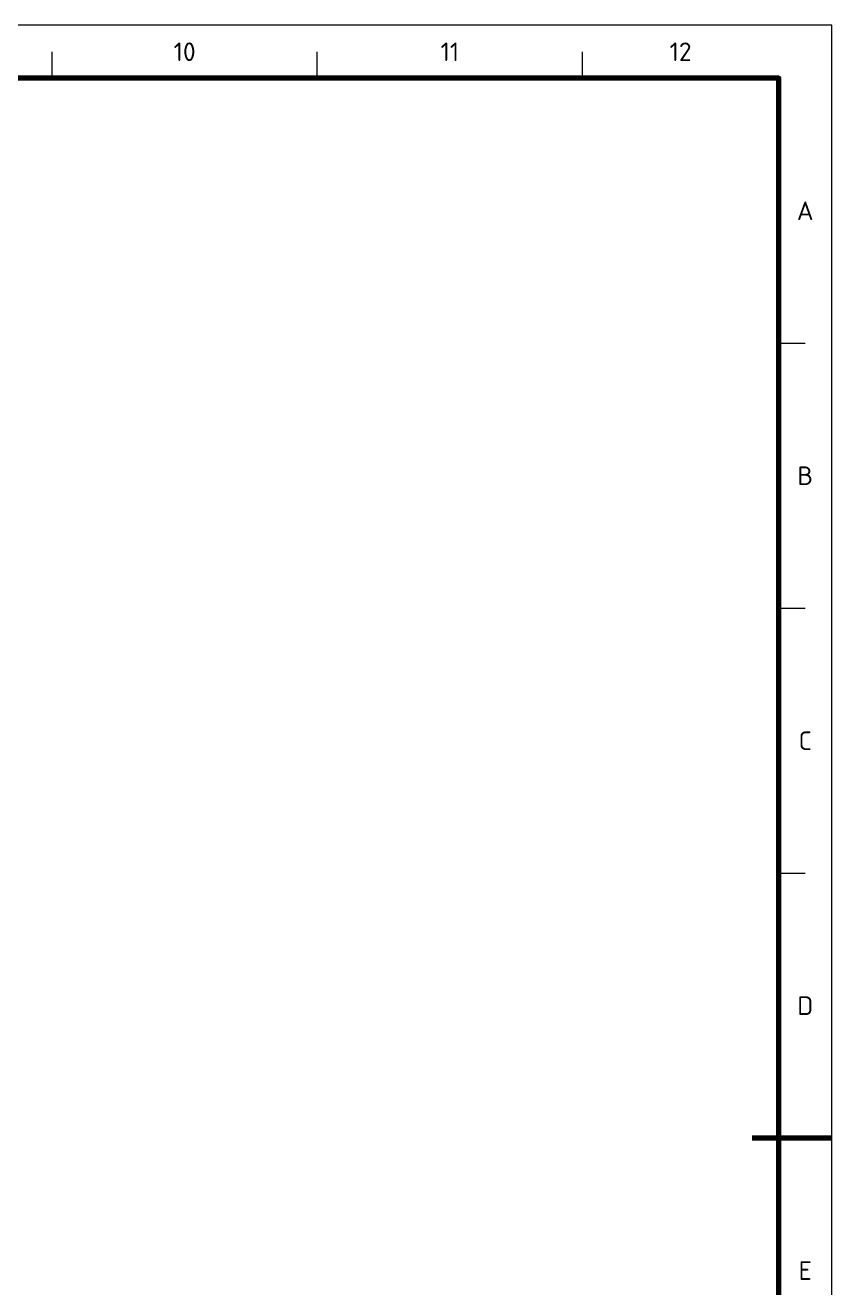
# Model space of a CAD drawing. Header units: millimetres. Extents: x 0 to 2382, y 0 to 420.
# Drawn here: x 442 to 594, y 181.8 to 420 of the extents above; entities that cross this region are included whole.
import ezdxf
from ezdxf.enums import TextEntityAlignment as Align

# ---------------------------------------------------------------- set-up
doc = ezdxf.new("R2010")
doc.units = ezdxf.units.MM
for name, color, linetype, lineweight in [('06-TEXTO', 7, 'CONTINUOUS', 25), ('07-RECUADRO', 7, 'CONTINUOUS', 70), ('08-FINA', 5, 'CONTINUOUS', 18)]:
    doc.layers.add(name, color=color, linetype=linetype, lineweight=lineweight)
doc.styles.add('ISO3098', font='isocpeur.ttf')

msp = doc.modelspace()

# ---------------------------------------------------------------- linework, layer by layer
at = {"layer": '07-RECUADRO'}
msp.add_line((594, 210), (579, 210), dxfattribs=at)
msp.add_lwpolyline([(25, 10), (584, 10), (584, 410), (25, 410)], close=True, dxfattribs=at)
at = {"layer": '08-FINA'}
for p, q in [((447, 410), (447, 415)), ((497, 410), (497, 415)), ((547, 410), (547, 415)), ((584, 360), (589, 360)), ((584, 310), (589, 310)), ((584, 260), (589, 260))]:
    msp.add_line(p, q, dxfattribs=at)
msp.add_lwpolyline([(0, 0), (594, 0), (594, 420), (0, 420)], close=True, dxfattribs=at)

# ---------------------------------------------------------------- texts
at = {"layer": '06-TEXTO', "style": 'ISO3098'}
for s, p in [('10', (472, 415)), ('11', (522, 415)), ('12', (565.5, 415)), ('A', (589, 385)), ('B', (589, 335)), ('C', (589, 285)), ('D', (589, 235)), ('E', (589, 185))]:
    msp.add_text(s, height=3.5, dxfattribs=at).set_placement(p, align=Align.MIDDLE_CENTER)

doc.saveas('drawing.dxf')
